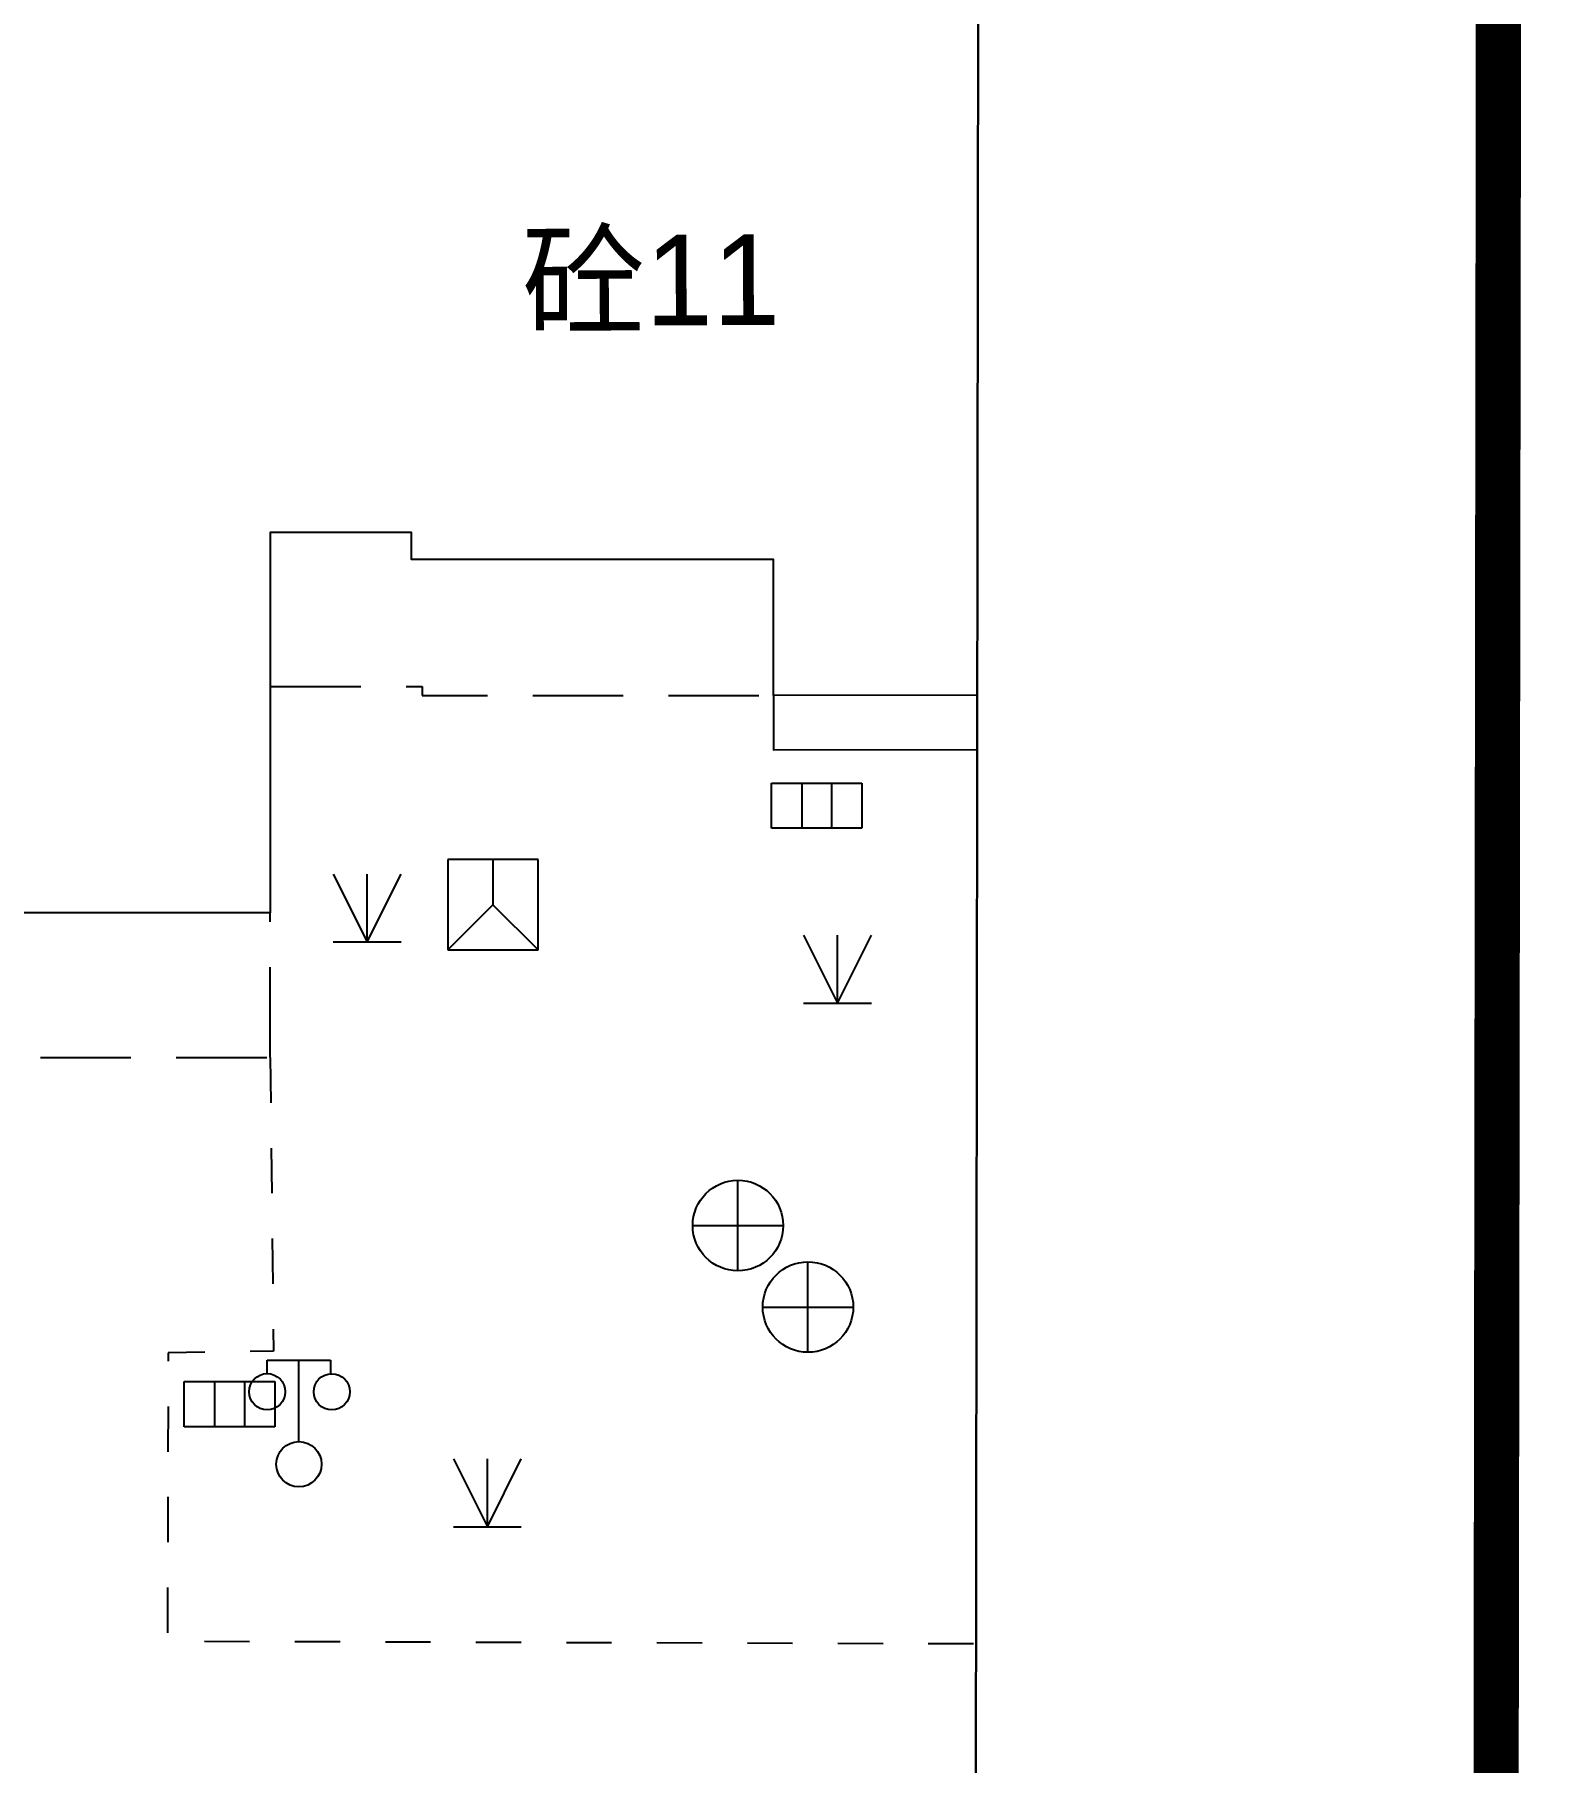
# Model space of a CAD drawing. Extents: x 99002 to 478558, y 2449839 to 2450453.
# Drawn here: x 478525.56 to 478542.15, y 2450289.81 to 2450308.9 of the extents above; entities that cross this region are included whole.
import ezdxf
from ezdxf.enums import TextEntityAlignment as Align

# ---------------------------------------------------------------- set-up
doc = ezdxf.new("R2010")
doc.units = 0
doc.header["$LTSCALE"] = 0.5
doc.linetypes.add('X5', pattern=[3, 2, -1])
doc.linetypes.add('X6', pattern=[2, 1, -1])
doc.layers.get('0').update_dxf_attribs({"linetype": 'CONTINUOUS'})
for name, color, linetype in [('DLDW', 11, 'CONTINUOUS'), ('DLSS', 4, 'CONTINUOUS'), ('GCD', 1, 'CONTINUOUS'), ('GXYZ', 2, 'CONTINUOUS'), ('JMD', 6, 'CONTINUOUS'), ('TK', 7, 'CONTINUOUS'), ('ZBTZ', 3, 'CONTINUOUS'), ('外墙', 1, 'CONTINUOUS')]:
    doc.layers.add(name, color=color, linetype=linetype)
doc.styles.add('方正中等线简体', font='FZZDXJW.TTF')
doc.styles.add('细等线体', font='FZXDXJW.TTF', dxfattribs={"width": 0.8})

# ---------------------------------------------------------------- blocks, each defined once
blk = doc.blocks.new('gc043')
for p, q in [((0, -1), (0, 1)), ((-1, 0), (1, 0))]:
    blk.add_line(p, q)
blk.add_circle((0, 0), 1)
blk = doc.blocks.new('gc049')
for p, q in [((-1, 1.2), (-1, -0.8)), ((1, 1.2), (-1, 1.2)), ((0, 1.2), (0, 0.2)), ((1, -0.8), (1, 1.2)), ((0, 0.2), (-1, -0.8)), ((0, 0.2), (1, -0.8)), ((-1, -0.8), (1, -0.8))]:
    blk.add_line(p, q)
blk = doc.blocks.new('gc041')
for p, q in [((-1, 0.5), (1, 0.5)), ((-1, -0.5), (-1, 0.5)), ((-0.33, 0.5), (-0.33, -0.5)), ((0.33, 0.5), (0.33, -0.5)), ((1, 0.5), (1, -0.5)), ((1, -0.5), (-1, -0.5))]:
    blk.add_line(p, q)
blk = doc.blocks.new('gc097')
for p, q in [((-0.7, 2.001), (-0.7, 2.301)), ((-0.7, 2.301), (0.7, 2.299)), ((0, 0.5), (0, 2.3)), ((0.7, 2.299), (0.7, 1.999))]:
    blk.add_line(p, q)
for centre, radius in [((-0.7, 1.601), 0.4), ((0.727, 1.6), 0.4), ((0, 0), 0.5)]:
    blk.add_circle(centre, radius)
blk = doc.blocks.new('gc124')
for p, q in [((-0.75, 1.5), (0, 0)), ((0, 0), (0, 1.5)), ((0, 0), (0.75, 1.5)), ((-0.75, 0), (0.75, 0))]:
    blk.add_line(p, q)
blk = doc.blocks.new('GC200')
at = {"linetype": 'Continuous', "const_width": 0.2, "flags": 128}
blk.add_lwpolyline([(-0.1, 0, 1), (0.1, 0, 1)], format="xyb", close=True, dxfattribs=at)

msp = doc.modelspace()

# ---------------------------------------------------------------- linework, layer by layer
at = {"layer": 'DLSS', "color": 4, "linetype": 'X6', "flags": 128}
msp.add_lwpolyline([(478528.17, 2450297.598), (478528.205, 2450294.355), (478527.041, 2450294.337), (478527.034, 2450291.152), (478535.968, 2450291.124)], dxfattribs=at)
at = {"layer": 'JMD', "color": 6, "linetype": 'X5', "flags": 128}
msp.add_lwpolyline([(478528.17, 2450301.698), (478529.85, 2450301.698), (478529.85, 2450301.598), (478533.73, 2450301.598)], dxfattribs=at)
at = {"layer": 'JMD', "color": 6, "linetype": 'Continuous', "lineweight": -3}
msp.add_lwpolyline([(478533.73, 2450301.598), (478533.73, 2450300.998), (478535.981, 2450300.999)], dxfattribs=at)
at = {"layer": 'JMD', "color": 6, "linetype": 'X5', "lineweight": -3}
msp.add_lwpolyline([(478528.17, 2450299.198), (478524.37, 2450299.198), (478524.37, 2450298.298), (478524.13, 2450298.298), (478524.13, 2450297.598), (478528.17, 2450297.598)], close=True, dxfattribs=at)
at = {"layer": 'TK', "color": 7, "linetype": 'Continuous', "flags": 128}
msp.add_lwpolyline([(478199.639, 2449858.161, 0.5, 0.5, 0), (478541.144, 2449857.709, 0.5, 0.5, 0), (478541.901, 2450429.219, 0.5, 0.5, 0), (478200.395, 2450429.671, 0.5, 0.5, 0)], format="xyseb", close=True, dxfattribs=at)
at = {"layer": 'TK', "color": 7, "linetype": 'Continuous'}
msp.add_lwpolyline([(478535.402, 2449863.467), (478205.396, 2449863.904), (478206.138, 2450423.913), (478536.143, 2450423.476)], close=True, dxfattribs=at)
at = {"layer": 'TK', "color": 7, "linetype": 'Continuous', "flags": 128}
msp.add_lwpolyline([(478205.396, 2449863.904), (478535.402, 2449863.467), (478536.143, 2450423.476), (478206.138, 2450423.913)], close=True, dxfattribs=at)
at = {"layer": 'TK', "color": 7, "linetype": 'Continuous'}
msp.add_lwpolyline([(478535.402, 2449863.467), (478536.143, 2450423.476)], dxfattribs=at)
at = {"layer": '外墙', "color": 6, "lineweight": -3}
msp.add_lwpolyline([(478535.982, 2450301.599), (478533.73, 2450301.598), (478533.73, 2450303.098), (478529.73, 2450303.098), (478529.73, 2450303.398), (478528.17, 2450303.398), (478528.17, 2450299.198), (478524.37, 2450299.198), (478524.37, 2450298.298), (478520.53, 2450298.298), (478520.529, 2450303.698), (478519.169, 2450303.698), (478519.169, 2450303.098), (478515.169, 2450303.097), (478515.169, 2450301.597), (478511.329, 2450301.597), (478511.329, 2450309.037)], dxfattribs=at)

# ---------------------------------------------------------------- block references
at = {"layer": 'DLDW', "color": 11, "linetype": 'Continuous', "xscale": 0.5, "yscale": 0.5}
msp.add_blockref('gc097', (478528.486, 2450293.106, 4.364), dxfattribs=at)
at = {"layer": 'GCD', "color": 1, "linetype": 'Continuous'}
ref = msp.add_blockref('GC200', (478535.487, 2450290.337, 4.16), dxfattribs=dict(at, xscale=4.876000004212864e-06, yscale=4.876000004212864e-06, zscale=4.876000004212864e-06))
ref.add_attrib('height', '4.16', dxfattribs={"linetype": 'Continuous', "height": 0.00000975, "style": '方正中等线简体', "width": 0.8}).set_placement((478536.087, 2450289.837, 4.16), align=Align.MIDDLE_LEFT)
at = {"layer": 'GXYZ', "color": 2, "linetype": 'Continuous', "xscale": 0.5, "yscale": 0.5}
for name, p in [('gc041', (478534.208, 2450300.38, 4.483)), ('gc049', (478530.631, 2450299.186, 4.571)), ('gc043', (478533.338, 2450295.742, 4.502)), ('gc043', (478534.112, 2450294.842, 4.478)), ('gc041', (478527.719, 2450293.768, 4.376))]:
    msp.add_blockref(name, p, dxfattribs=at)
at = {"layer": 'ZBTZ', "color": 3, "linetype": 'Continuous', "xscale": 0.5, "yscale": 0.5}
for p in [(478529.241, 2450298.875), (478534.438, 2450298.2), (478530.569, 2450292.415)]:
    msp.add_blockref('gc124', p, dxfattribs=at)

# ---------------------------------------------------------------- texts
at = {"layer": 'JMD', "color": 6, "linetype": 'Continuous', "style": '细等线体'}
msp.add_text('砼11', height=1, rotation=0.2904, dxfattribs=at).set_placement((478530.953, 2450305.677))

doc.saveas('drawing.dxf')
